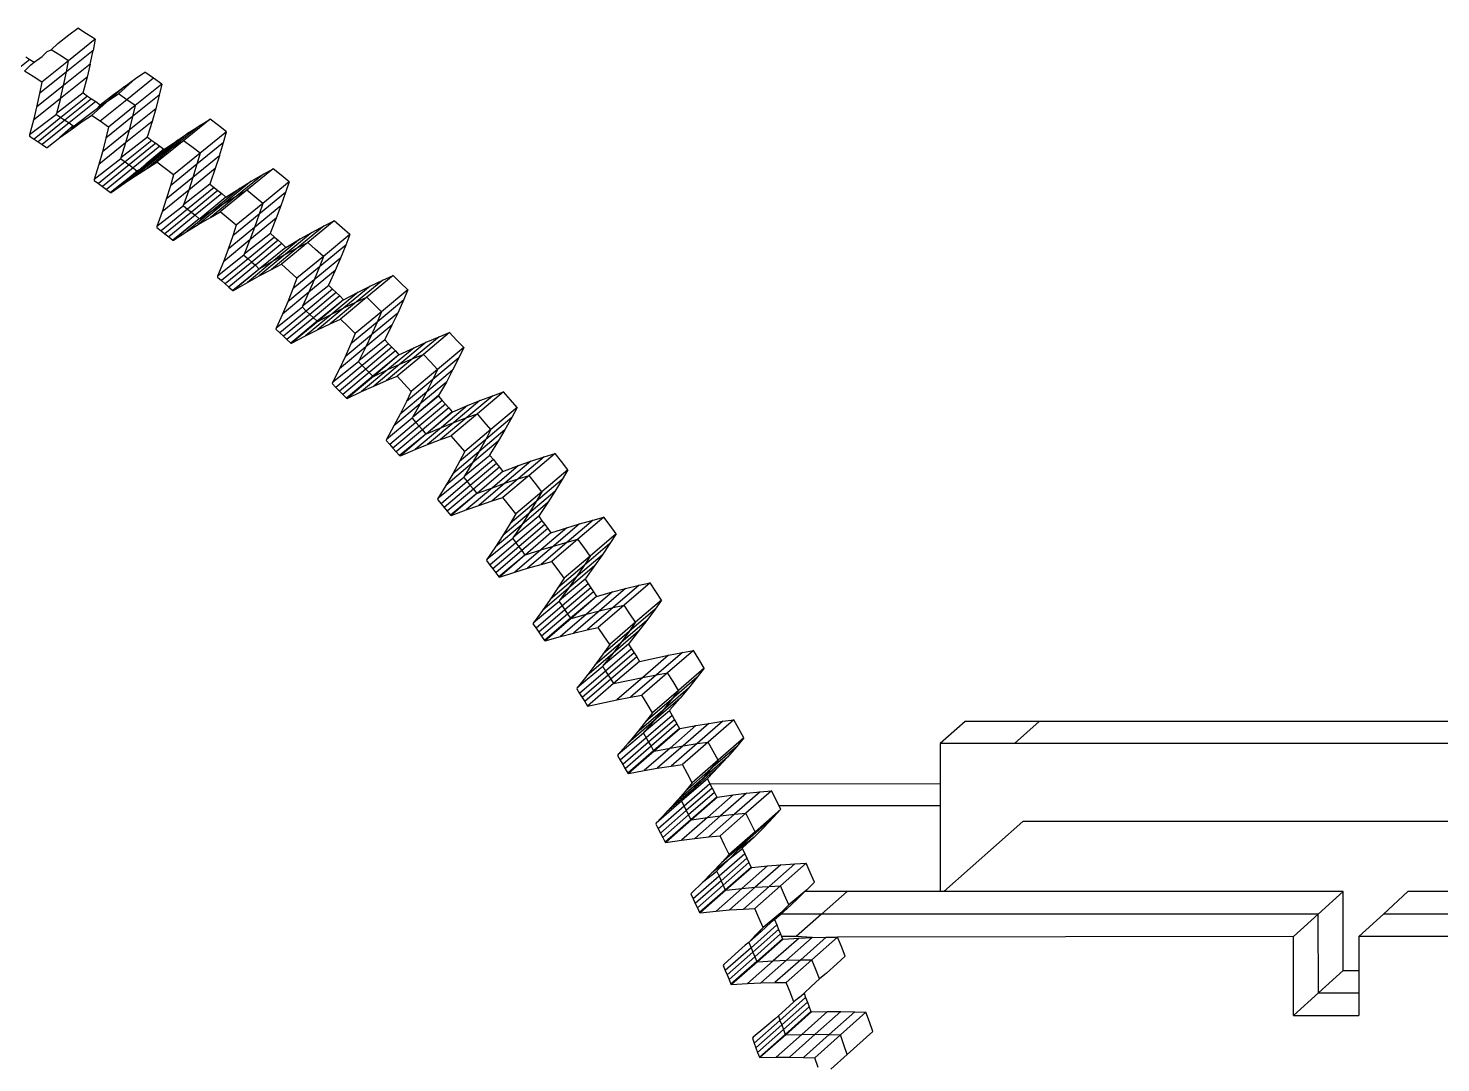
# Model space of a CAD drawing. Header units: millimetres. Extents: x -1110 to 413, y -747 to 380.
# Drawn here: x -838.7 to -774.8, y -716.5 to -669.8 of the extents above; entities that cross this region are included whole.
import ezdxf

# ---------------------------------------------------------------- set-up
doc = ezdxf.new("R2010")
doc.units = ezdxf.units.MM

msp = doc.modelspace()

# ---------------------------------------------------------------- linework, layer by layer
for p, q in [((-837.349, -670.454), (-836.845, -670.068)), ((-836.845, -670.068), (-836.435, -669.766)), ((-836.04, -670.015), (-836.435, -669.766)), ((-835.647, -670.266), (-836.04, -670.015)), ((-837.818, -670.814), (-837.644, -670.734)), ((-837.644, -670.734), (-837.349, -670.454)), ((-837.248, -670.983), (-837.644, -670.734)), ((-835.746, -670.766), (-836.953, -671.736)), ((-835.647, -670.266), (-836.854, -671.235)), ((-835.88, -671.387), (-835.746, -670.766)), ((-835.647, -670.266), (-835.746, -670.766)), ((-838.605, -671.172), (-839.817, -672.142)), ((-838.856, -671.705), (-838.559, -671.423)), ((-838.794, -671.058), (-838.605, -671.172)), ((-838.605, -671.172), (-838.406, -671.294)), ((-838.559, -671.423), (-838.406, -671.294)), ((-838.406, -671.294), (-838.055, -671.037)), ((-836.854, -671.235), (-838.065, -672.206)), ((-838.055, -671.037), (-837.818, -670.814)), ((-836.854, -671.235), (-837.248, -670.983)), ((-835.88, -671.387), (-837.088, -672.357)), ((-836.953, -671.736), (-836.854, -671.235)), ((-835.88, -671.387), (-836.02, -671.971)), ((-838.46, -671.954), (-838.856, -671.705)), ((-838.065, -672.206), (-838.46, -671.954)), ((-836.953, -671.736), (-838.164, -672.708)), ((-836.02, -671.971), (-837.228, -672.942)), ((-837.088, -672.357), (-836.953, -671.736)), ((-836.02, -671.971), (-836.197, -672.644)), ((-833.824, -672.043), (-834.605, -672.729)), ((-834.343, -672.408), (-833.824, -672.043)), ((-833.017, -672.024), (-834.221, -672.995)), ((-833.824, -672.043), (-833.401, -671.758)), ((-833.017, -672.024), (-833.401, -671.758)), ((-832.634, -672.291), (-833.017, -672.024)), ((-837.088, -672.357), (-838.299, -673.33)), ((-838.164, -672.708), (-838.299, -673.33)), ((-838.065, -672.206), (-838.164, -672.708)), ((-836.198, -672.69), (-837.406, -673.616)), ((-837.228, -672.942), (-837.088, -672.357)), ((-836.197, -672.644), (-836.198, -672.69)), ((-836.198, -672.69), (-835.995, -672.829)), ((-834.343, -672.408), (-835.028, -673.014)), ((-834.828, -672.763), (-834.343, -672.408)), ((-832.634, -672.291), (-833.838, -673.263)), ((-832.634, -672.291), (-832.754, -672.787)), ((-837.228, -672.942), (-838.44, -673.916)), ((-838.299, -673.33), (-838.44, -673.916)), ((-837.228, -672.942), (-837.406, -673.616)), ((-835.995, -672.829), (-837.203, -673.801)), ((-835.812, -672.951), (-837.019, -673.923)), ((-835.628, -673.073), (-836.836, -674.045)), ((-835.995, -672.829), (-835.812, -672.951)), ((-835.028, -673.014), (-835.813, -673.703)), ((-835.812, -672.951), (-835.628, -673.073)), ((-835.628, -673.073), (-835.434, -673.224)), ((-835.549, -673.38), (-835.028, -673.014)), ((-835.434, -673.224), (-835.549, -673.38)), ((-835.434, -673.224), (-834.828, -672.763)), ((-834.221, -672.995), (-835.428, -673.969)), ((-833.838, -673.263), (-835.044, -674.237)), ((-835.028, -673.014), (-834.605, -672.729)), ((-834.221, -672.995), (-834.605, -672.729)), ((-833.838, -673.263), (-834.221, -672.995)), ((-832.754, -672.787), (-833.957, -673.759)), ((-833.838, -673.263), (-833.957, -673.759)), ((-832.754, -672.787), (-832.914, -673.401)), ((-837.406, -673.662), (-838.617, -674.591)), ((-838.44, -673.916), (-838.617, -674.591)), ((-837.203, -673.801), (-838.415, -674.776)), ((-837.019, -673.923), (-838.231, -674.898)), ((-837.406, -673.662), (-837.406, -673.616)), ((-837.406, -673.662), (-837.203, -673.801)), ((-837.203, -673.801), (-837.019, -673.923)), ((-837.019, -673.923), (-836.836, -674.045)), ((-836.758, -674.354), (-836.237, -673.988)), ((-836.61, -674.173), (-836.034, -673.735)), ((-836.237, -673.988), (-835.813, -673.703)), ((-836.034, -673.735), (-835.549, -673.38)), ((-835.428, -673.969), (-835.813, -673.703)), ((-835.044, -674.237), (-835.428, -673.969)), ((-833.957, -673.759), (-835.164, -674.734)), ((-833.078, -673.979), (-834.282, -674.953)), ((-832.914, -673.401), (-834.118, -674.374)), ((-833.957, -673.759), (-834.118, -674.374)), ((-833.078, -673.979), (-833.286, -674.644)), ((-832.914, -673.401), (-833.078, -673.979)), ((-830.453, -673.876), (-831.653, -674.85)), ((-830.887, -674.143), (-830.453, -673.876)), ((-830.08, -674.157), (-830.453, -673.876)), ((-838.617, -674.591), (-838.618, -674.637)), ((-838.618, -674.637), (-838.415, -674.776)), ((-836.836, -674.045), (-838.047, -675.021)), ((-836.642, -674.175), (-837.244, -674.71)), ((-837.244, -674.71), (-836.758, -674.354)), ((-836.836, -674.045), (-836.642, -674.175)), ((-836.61, -674.173), (-836.758, -674.354)), ((-836.642, -674.175), (-836.61, -674.173)), ((-834.118, -674.374), (-835.325, -675.35)), ((-835.044, -674.237), (-835.164, -674.734)), ((-834.118, -674.374), (-834.282, -674.953)), ((-831.422, -674.485), (-832.623, -675.46)), ((-830.887, -674.143), (-832.088, -675.117)), ((-831.92, -674.82), (-831.422, -674.485)), ((-831.422, -674.485), (-830.887, -674.143)), ((-829.709, -674.441), (-830.908, -675.415)), ((-829.709, -674.441), (-830.08, -674.157)), ((-829.85, -674.93), (-829.709, -674.441)), ((-838.415, -674.776), (-838.231, -674.898)), ((-838.231, -674.898), (-838.047, -675.021)), ((-838.047, -675.021), (-837.853, -675.151)), ((-837.853, -675.151), (-837.821, -675.149)), ((-837.821, -675.149), (-837.244, -674.71)), ((-834.282, -674.953), (-835.49, -675.929)), ((-835.164, -674.734), (-835.325, -675.35)), ((-833.286, -674.689), (-834.488, -675.619)), ((-834.282, -674.953), (-834.488, -675.619)), ((-833.09, -674.837), (-834.294, -675.812)), ((-832.911, -674.966), (-834.115, -675.942)), ((-832.733, -675.096), (-833.937, -676.071)), ((-832.514, -675.233), (-833.361, -675.91)), ((-832.545, -675.234), (-833.361, -675.91)), ((-832.088, -675.117), (-833.292, -676.094)), ((-833.286, -674.689), (-833.286, -674.644)), ((-833.286, -674.689), (-833.09, -674.837)), ((-831.92, -674.82), (-833.123, -675.795)), ((-833.09, -674.837), (-832.911, -674.966)), ((-832.911, -674.966), (-832.733, -675.096)), ((-831.653, -674.85), (-832.857, -675.827)), ((-832.733, -675.096), (-832.545, -675.234)), ((-832.623, -675.46), (-832.088, -675.117)), ((-832.545, -675.234), (-832.514, -675.233)), ((-832.514, -675.233), (-831.92, -674.82)), ((-832.088, -675.117), (-831.653, -674.85)), ((-831.28, -675.132), (-831.653, -674.85)), ((-830.908, -675.415), (-831.28, -675.132)), ((-829.85, -674.93), (-831.049, -675.906)), ((-830.036, -675.537), (-829.85, -674.93)), ((-834.49, -675.664), (-835.695, -676.597)), ((-834.294, -675.812), (-835.501, -676.79)), ((-835.325, -675.35), (-835.49, -675.929)), ((-834.488, -675.619), (-834.49, -675.664)), ((-834.49, -675.664), (-834.294, -675.812)), ((-833.123, -675.795), (-834.328, -676.773)), ((-834.294, -675.812), (-834.115, -675.942)), ((-832.623, -675.46), (-833.828, -676.438)), ((-833.663, -676.16), (-833.361, -675.91)), ((-833.361, -675.91), (-833.123, -675.795)), ((-833.292, -676.094), (-832.857, -675.827)), ((-833.123, -675.795), (-832.623, -675.46)), ((-832.483, -676.109), (-832.857, -675.827)), ((-831.049, -675.906), (-832.252, -676.884)), ((-830.908, -675.415), (-832.111, -676.393)), ((-830.036, -675.537), (-831.235, -676.514)), ((-831.049, -675.906), (-831.235, -676.514)), ((-830.908, -675.415), (-831.049, -675.906)), ((-830.036, -675.537), (-830.224, -676.108)), ((-835.49, -675.929), (-835.695, -676.597)), ((-834.115, -675.942), (-835.322, -676.92)), ((-833.937, -676.071), (-835.143, -677.05)), ((-834.121, -676.526), (-834.955, -677.188)), ((-834.121, -676.526), (-834.923, -677.187)), ((-834.328, -676.773), (-833.828, -676.438)), ((-833.735, -676.209), (-834.121, -676.526)), ((-833.748, -676.231), (-834.121, -676.526)), ((-834.115, -675.942), (-833.937, -676.071)), ((-833.937, -676.071), (-833.748, -676.231)), ((-833.828, -676.438), (-833.292, -676.094)), ((-833.663, -676.16), (-833.748, -676.231)), ((-833.748, -676.231), (-833.735, -676.209)), ((-833.735, -676.209), (-833.663, -676.16)), ((-832.111, -676.393), (-832.483, -676.109)), ((-831.235, -676.514), (-832.438, -677.493)), ((-832.111, -676.393), (-832.252, -676.884)), ((-830.224, -676.108), (-831.424, -677.085)), ((-831.235, -676.514), (-831.424, -677.085)), ((-830.224, -676.108), (-830.457, -676.764)), ((-828.041, -676.364), (-829.238, -677.341)), ((-827.596, -676.115), (-828.792, -677.092)), ((-828.59, -676.684), (-828.041, -676.364)), ((-828.041, -676.364), (-827.596, -676.115)), ((-827.236, -676.412), (-827.596, -676.115)), ((-826.877, -676.71), (-827.236, -676.412)), ((-835.695, -676.597), (-835.698, -676.642)), ((-835.698, -676.642), (-835.501, -676.79)), ((-835.501, -676.79), (-835.322, -676.92)), ((-835.322, -676.92), (-835.143, -677.05)), ((-835.143, -677.05), (-834.955, -677.188)), ((-834.955, -677.188), (-834.923, -677.187)), ((-834.923, -677.187), (-834.328, -676.773)), ((-831.424, -677.085), (-832.627, -678.065)), ((-832.252, -676.884), (-832.438, -677.493)), ((-830.461, -676.809), (-831.657, -677.742)), ((-831.424, -677.085), (-831.657, -677.742)), ((-830.271, -676.965), (-831.471, -677.943)), ((-830.098, -677.102), (-831.298, -678.08)), ((-830.457, -676.764), (-830.461, -676.809)), ((-830.461, -676.809), (-830.271, -676.965)), ((-829.102, -676.997), (-830.3, -677.975)), ((-830.271, -676.965), (-830.098, -677.102)), ((-830.098, -677.102), (-829.926, -677.238)), ((-828.792, -677.092), (-829.992, -678.072)), ((-828.59, -676.684), (-829.787, -677.661)), ((-829.744, -677.405), (-829.102, -676.997)), ((-829.238, -677.341), (-828.792, -677.092)), ((-829.102, -676.997), (-828.59, -676.684)), ((-828.431, -677.389), (-828.792, -677.092)), ((-827.038, -677.194), (-828.233, -678.173)), ((-826.877, -676.71), (-828.072, -677.688)), ((-827.038, -677.194), (-827.249, -677.793)), ((-826.877, -676.71), (-827.038, -677.194)), ((-831.662, -677.797), (-832.86, -678.723)), ((-832.438, -677.493), (-832.627, -678.065)), ((-831.662, -677.797), (-831.657, -677.742)), ((-831.662, -677.797), (-831.471, -677.943)), ((-829.926, -677.238), (-831.125, -678.217)), ((-829.787, -677.661), (-830.988, -678.642)), ((-829.744, -677.405), (-830.911, -678.364)), ((-829.238, -677.341), (-830.438, -678.321)), ((-830.3, -677.975), (-829.787, -677.661)), ((-829.926, -677.238), (-829.744, -677.405)), ((-829.787, -677.661), (-829.238, -677.341)), ((-828.072, -677.688), (-829.27, -678.669)), ((-827.249, -677.793), (-828.444, -678.772)), ((-828.072, -677.688), (-828.431, -677.389)), ((-828.072, -677.688), (-828.233, -678.173)), ((-827.249, -677.793), (-827.461, -678.355)), ((-832.627, -678.065), (-832.86, -678.723)), ((-831.471, -677.943), (-832.674, -678.924)), ((-831.298, -678.08), (-832.501, -679.061)), ((-831.125, -678.217), (-832.328, -679.199)), ((-830.943, -678.384), (-832.145, -679.345)), ((-830.943, -678.384), (-832.114, -679.345)), ((-830.3, -677.975), (-831.502, -678.956)), ((-831.471, -677.943), (-831.298, -678.08)), ((-831.298, -678.08), (-831.125, -678.217)), ((-831.125, -678.217), (-830.943, -678.384)), ((-830.988, -678.642), (-830.438, -678.321)), ((-830.943, -678.384), (-830.911, -678.364)), ((-830.911, -678.364), (-830.3, -677.975)), ((-830.438, -678.321), (-829.992, -678.072)), ((-829.63, -678.37), (-829.992, -678.072)), ((-829.27, -678.669), (-829.63, -678.37)), ((-828.233, -678.173), (-829.431, -679.154)), ((-827.461, -678.355), (-828.656, -679.335)), ((-828.233, -678.173), (-828.444, -678.772)), ((-827.461, -678.355), (-827.721, -679.001)), ((-824.836, -678.472), (-826.028, -679.453)), ((-825.291, -678.702), (-824.836, -678.472)), ((-824.488, -678.784), (-824.836, -678.472)), ((-832.86, -678.723), (-832.865, -678.768)), ((-832.865, -678.768), (-832.674, -678.924)), ((-832.674, -678.924), (-832.501, -679.061)), ((-832.501, -679.061), (-832.328, -679.199)), ((-832.114, -679.345), (-831.502, -678.956)), ((-831.502, -678.956), (-830.988, -678.642)), ((-828.444, -678.772), (-829.643, -679.754)), ((-829.27, -678.669), (-829.431, -679.154)), ((-827.727, -679.046), (-828.917, -679.982)), ((-828.444, -678.772), (-828.656, -679.335)), ((-827.721, -679.001), (-827.727, -679.046)), ((-827.727, -679.046), (-827.544, -679.209)), ((-825.852, -678.998), (-827.046, -679.98)), ((-825.291, -678.702), (-826.483, -679.683)), ((-826.377, -679.29), (-825.852, -678.998)), ((-825.852, -678.998), (-825.291, -678.702)), ((-824.142, -679.097), (-825.333, -680.078)), ((-824.142, -679.097), (-824.488, -678.784)), ((-824.142, -679.097), (-824.323, -679.573)), ((-832.328, -679.199), (-832.145, -679.345)), ((-832.145, -679.345), (-832.114, -679.345)), ((-828.656, -679.335), (-829.856, -680.318)), ((-829.431, -679.154), (-829.643, -679.754)), ((-828.656, -679.335), (-828.917, -679.982)), ((-827.544, -679.209), (-828.74, -680.19)), ((-827.377, -679.353), (-828.573, -680.335)), ((-827.21, -679.497), (-828.406, -680.479)), ((-827.034, -679.67), (-828.198, -680.634)), ((-826.483, -679.683), (-827.68, -680.666)), ((-826.377, -679.29), (-827.571, -680.272)), ((-827.544, -679.209), (-827.377, -679.353)), ((-827.377, -679.353), (-827.21, -679.497)), ((-826.028, -679.453), (-827.223, -680.436)), ((-827.21, -679.497), (-827.034, -679.67)), ((-827.046, -679.98), (-826.483, -679.683)), ((-827.034, -679.67), (-826.377, -679.29)), ((-826.483, -679.683), (-826.028, -679.453)), ((-825.68, -679.764), (-826.028, -679.453)), ((-824.323, -679.573), (-825.514, -680.555)), ((-824.323, -679.573), (-824.559, -680.163)), ((-828.924, -680.027), (-830.117, -680.966)), ((-829.856, -680.318), (-830.117, -680.966)), ((-828.74, -680.19), (-829.939, -681.175)), ((-829.643, -679.754), (-829.856, -680.318)), ((-828.573, -680.335), (-829.772, -681.319)), ((-828.917, -679.982), (-828.924, -680.027)), ((-828.924, -680.027), (-828.74, -680.19)), ((-827.571, -680.272), (-828.769, -681.256)), ((-828.74, -680.19), (-828.573, -680.335)), ((-828.573, -680.335), (-828.406, -680.479)), ((-827.046, -679.98), (-828.242, -680.964)), ((-828.198, -680.634), (-827.571, -680.272)), ((-827.571, -680.272), (-827.046, -679.98)), ((-825.333, -680.078), (-826.527, -681.062)), ((-824.559, -680.163), (-825.751, -681.145)), ((-825.333, -680.078), (-825.68, -679.764)), ((-825.333, -680.078), (-825.514, -680.555)), ((-824.559, -680.163), (-824.794, -680.715)), ((-830.117, -680.966), (-830.123, -681.011)), ((-830.123, -681.011), (-829.939, -681.175)), ((-828.406, -680.479), (-829.604, -681.464)), ((-828.23, -680.652), (-829.428, -681.617)), ((-828.23, -680.652), (-829.397, -681.619)), ((-828.769, -681.256), (-828.242, -680.964)), ((-828.406, -680.479), (-828.23, -680.652)), ((-828.242, -680.964), (-827.68, -680.666)), ((-828.23, -680.652), (-828.198, -680.634)), ((-827.68, -680.666), (-827.223, -680.436)), ((-826.874, -680.748), (-827.223, -680.436)), ((-826.527, -681.062), (-826.874, -680.748)), ((-825.514, -680.555), (-826.709, -681.54)), ((-824.794, -680.715), (-825.986, -681.699)), ((-825.514, -680.555), (-825.751, -681.145)), ((-824.794, -680.715), (-825.081, -681.35)), ((-822.177, -680.943), (-823.365, -681.927)), ((-822.641, -681.153), (-822.177, -680.943)), ((-821.842, -681.268), (-822.177, -680.943)), ((-829.939, -681.175), (-829.772, -681.319)), ((-829.772, -681.319), (-829.604, -681.464)), ((-829.604, -681.464), (-829.428, -681.617)), ((-829.428, -681.617), (-829.397, -681.619)), ((-829.397, -681.619), (-828.769, -681.256)), ((-825.751, -681.145), (-826.946, -682.131)), ((-826.709, -681.54), (-826.946, -682.131)), ((-826.527, -681.062), (-826.709, -681.54)), ((-825.09, -681.394), (-826.274, -682.335)), ((-824.913, -681.565), (-826.105, -682.55)), ((-825.751, -681.145), (-825.986, -681.699)), ((-825.09, -681.394), (-825.081, -681.35)), ((-825.09, -681.394), (-824.913, -681.565)), ((-824.913, -681.565), (-824.752, -681.716)), ((-823.214, -681.426), (-824.404, -682.41)), ((-822.641, -681.153), (-823.83, -682.137)), ((-823.751, -681.695), (-823.214, -681.426)), ((-823.214, -681.426), (-822.641, -681.153)), ((-821.51, -681.596), (-822.697, -682.581)), ((-821.51, -681.596), (-821.842, -681.268)), ((-821.51, -681.596), (-821.71, -682.064)), ((-825.986, -681.699), (-827.181, -682.685)), ((-826.946, -682.131), (-827.181, -682.685)), ((-825.986, -681.699), (-826.274, -682.335)), ((-824.752, -681.716), (-825.944, -682.701)), ((-824.592, -681.867), (-825.783, -682.852)), ((-824.423, -682.047), (-825.614, -683.013)), ((-824.423, -682.047), (-825.583, -683.016)), ((-823.83, -682.137), (-825.022, -683.125)), ((-823.751, -681.695), (-824.941, -682.68)), ((-824.752, -681.716), (-824.592, -681.867)), ((-824.592, -681.867), (-824.423, -682.047)), ((-823.365, -681.927), (-824.556, -682.914)), ((-824.423, -682.047), (-823.751, -681.695)), ((-824.404, -682.41), (-823.83, -682.137)), ((-823.83, -682.137), (-823.365, -681.927)), ((-823.03, -682.253), (-823.365, -681.927)), ((-822.697, -682.581), (-823.03, -682.253)), ((-821.71, -682.064), (-822.898, -683.05)), ((-821.71, -682.064), (-821.971, -682.643)), ((-826.282, -682.379), (-827.469, -683.322)), ((-827.181, -682.685), (-827.469, -683.322)), ((-826.105, -682.55), (-827.301, -683.538)), ((-825.944, -682.701), (-827.139, -683.689)), ((-825.783, -682.852), (-826.978, -683.84)), ((-826.274, -682.335), (-826.282, -682.379)), ((-826.282, -682.379), (-826.105, -682.55)), ((-824.941, -682.68), (-826.135, -683.668)), ((-826.105, -682.55), (-825.944, -682.701)), ((-825.944, -682.701), (-825.783, -682.852)), ((-825.783, -682.852), (-825.614, -683.013)), ((-824.404, -682.41), (-825.597, -683.398)), ((-825.583, -683.016), (-824.941, -682.68)), ((-825.022, -683.125), (-824.556, -682.914)), ((-824.941, -682.68), (-824.404, -682.41)), ((-824.221, -683.24), (-824.556, -682.914)), ((-822.697, -682.581), (-823.887, -683.569)), ((-821.971, -682.643), (-823.159, -683.63)), ((-822.697, -682.581), (-822.898, -683.05)), ((-821.971, -682.643), (-822.229, -683.185)), ((-827.469, -683.322), (-827.478, -683.367)), ((-827.478, -683.367), (-827.301, -683.538)), ((-827.301, -683.538), (-827.139, -683.689)), ((-825.614, -683.013), (-826.809, -684.001)), ((-825.583, -683.016), (-826.777, -684.005)), ((-826.135, -683.668), (-825.597, -683.398)), ((-825.614, -683.013), (-825.583, -683.016)), ((-825.597, -683.398), (-825.022, -683.125)), ((-823.887, -683.569), (-824.221, -683.24)), ((-822.898, -683.05), (-824.089, -684.038)), ((-823.887, -683.569), (-824.089, -684.038)), ((-822.229, -683.185), (-823.417, -684.173)), ((-822.898, -683.05), (-823.159, -683.63)), ((-822.229, -683.185), (-822.542, -683.808)), ((-819.623, -683.522), (-820.807, -684.51)), ((-820.096, -683.713), (-819.623, -683.522)), ((-819.303, -683.862), (-819.623, -683.522)), ((-827.139, -683.689), (-826.978, -683.84)), ((-826.978, -683.84), (-826.809, -684.001)), ((-826.809, -684.001), (-826.777, -684.005)), ((-826.777, -684.005), (-826.135, -683.668)), ((-823.417, -684.173), (-824.609, -685.163)), ((-823.159, -683.63), (-824.35, -684.619)), ((-824.089, -684.038), (-824.35, -684.619)), ((-822.552, -683.852), (-823.731, -684.796)), ((-823.417, -684.173), (-823.731, -684.796)), ((-822.383, -684.03), (-823.572, -685.018)), ((-823.159, -683.63), (-823.417, -684.173)), ((-822.229, -684.187), (-823.417, -685.176)), ((-822.542, -683.808), (-822.552, -683.852)), ((-822.552, -683.852), (-822.383, -684.03)), ((-821.227, -684.208), (-822.414, -685.197)), ((-822.383, -684.03), (-822.229, -684.187)), ((-822.229, -684.187), (-822.075, -684.345)), ((-821.912, -684.531), (-821.227, -684.208)), ((-820.68, -683.961), (-821.866, -684.95)), ((-820.096, -683.713), (-821.281, -684.701)), ((-821.227, -684.208), (-820.68, -683.961)), ((-820.68, -683.961), (-820.096, -683.713)), ((-818.984, -684.203), (-820.168, -685.191)), ((-818.984, -684.203), (-819.303, -683.862)), ((-818.984, -684.203), (-819.204, -684.662)), ((-823.741, -684.84), (-824.923, -685.787)), ((-824.35, -684.619), (-824.609, -685.163)), ((-823.731, -684.796), (-823.741, -684.84)), ((-823.741, -684.84), (-823.572, -685.018)), ((-822.075, -684.345), (-823.263, -685.334)), ((-821.912, -684.531), (-823.1, -685.501)), ((-821.912, -684.531), (-823.069, -685.506)), ((-821.281, -684.701), (-822.469, -685.692)), ((-822.075, -684.345), (-821.912, -684.531)), ((-820.807, -684.51), (-821.995, -685.501)), ((-821.866, -684.95), (-821.281, -684.701)), ((-821.281, -684.701), (-820.807, -684.51)), ((-820.487, -684.85), (-820.807, -684.51)), ((-820.168, -685.191), (-820.487, -684.85)), ((-819.204, -684.662), (-820.388, -685.652)), ((-819.204, -684.662), (-819.489, -685.23)), ((-824.609, -685.163), (-824.923, -685.787)), ((-823.572, -685.018), (-824.763, -686.01)), ((-823.417, -685.176), (-824.609, -686.167)), ((-823.263, -685.334), (-824.454, -686.325)), ((-823.1, -685.501), (-824.291, -686.493)), ((-822.414, -685.197), (-823.604, -686.188)), ((-823.572, -685.018), (-823.417, -685.176)), ((-823.417, -685.176), (-823.263, -685.334)), ((-823.263, -685.334), (-823.1, -685.501)), ((-823.1, -685.501), (-823.069, -685.506)), ((-823.069, -685.506), (-822.414, -685.197)), ((-821.866, -684.95), (-823.055, -685.941)), ((-822.469, -685.692), (-821.995, -685.501)), ((-822.414, -685.197), (-821.866, -684.95)), ((-821.674, -685.841), (-821.995, -685.501)), ((-820.168, -685.191), (-821.354, -686.183)), ((-819.489, -685.23), (-820.673, -686.22)), ((-820.168, -685.191), (-820.388, -685.652)), ((-819.489, -685.23), (-819.769, -685.761)), ((-824.923, -685.787), (-824.933, -685.831)), ((-824.933, -685.831), (-824.763, -686.01)), ((-824.763, -686.01), (-824.609, -686.167)), ((-823.069, -685.506), (-824.26, -686.498)), ((-823.604, -686.188), (-823.055, -685.941)), ((-823.055, -685.941), (-822.469, -685.692)), ((-821.354, -686.183), (-821.674, -685.841)), ((-820.388, -685.652), (-821.575, -686.644)), ((-819.769, -685.761), (-820.954, -686.752)), ((-820.388, -685.652), (-820.673, -686.22)), ((-819.769, -685.761), (-820.12, -686.369)), ((-824.609, -686.167), (-824.454, -686.325)), ((-824.454, -686.325), (-824.291, -686.493)), ((-824.291, -686.493), (-824.26, -686.498)), ((-824.26, -686.498), (-823.604, -686.188)), ((-820.954, -686.752), (-822.142, -687.746)), ((-820.673, -686.22), (-821.861, -687.213)), ((-821.575, -686.644), (-821.861, -687.213)), ((-821.354, -686.183), (-821.575, -686.644)), ((-820.12, -686.369), (-821.294, -687.361)), ((-820.124, -686.397), (-821.294, -687.361)), ((-820.954, -686.752), (-821.294, -687.361)), ((-819.959, -686.598), (-821.144, -687.59)), ((-819.811, -686.762), (-820.996, -687.754)), ((-820.673, -686.22), (-820.954, -686.752)), ((-820.124, -686.397), (-820.12, -686.369)), ((-820.124, -686.397), (-819.959, -686.598)), ((-819.959, -686.598), (-819.811, -686.762)), ((-819.811, -686.762), (-819.664, -686.925)), ((-818.254, -686.601), (-819.436, -687.593)), ((-817.66, -686.377), (-818.842, -687.369)), ((-818.811, -686.825), (-818.254, -686.601)), ((-817.18, -686.206), (-818.361, -687.198)), ((-818.254, -686.601), (-817.66, -686.377)), ((-817.66, -686.377), (-817.18, -686.206)), ((-816.874, -686.559), (-817.18, -686.206)), ((-816.57, -686.913), (-816.874, -686.559)), ((-821.309, -687.389), (-822.482, -688.356)), ((-821.861, -687.213), (-822.142, -687.746)), ((-821.309, -687.389), (-821.294, -687.361)), ((-821.309, -687.389), (-821.144, -687.59)), ((-819.664, -686.925), (-820.848, -687.918)), ((-819.509, -687.1), (-820.662, -688.098)), ((-819.478, -687.105), (-820.662, -688.098)), ((-818.842, -687.369), (-820.027, -688.364)), ((-818.811, -686.825), (-819.995, -687.817)), ((-819.664, -686.925), (-819.509, -687.1)), ((-818.361, -687.198), (-819.545, -688.193)), ((-819.509, -687.1), (-819.478, -687.105)), ((-819.478, -687.105), (-818.811, -686.825)), ((-819.436, -687.593), (-818.842, -687.369)), ((-818.842, -687.369), (-818.361, -687.198)), ((-818.054, -687.551), (-818.361, -687.198)), ((-816.809, -687.363), (-817.989, -688.357)), ((-816.57, -686.913), (-817.75, -687.906)), ((-816.809, -687.363), (-817.117, -687.918)), ((-816.57, -686.913), (-816.809, -687.363)), ((-822.142, -687.746), (-822.482, -688.356)), ((-821.144, -687.59), (-822.332, -688.585)), ((-820.996, -687.754), (-822.184, -688.749)), ((-820.848, -687.918), (-822.036, -688.914)), ((-819.995, -687.817), (-821.181, -688.813)), ((-821.144, -687.59), (-820.996, -687.754)), ((-820.996, -687.754), (-820.848, -687.918)), ((-820.848, -687.918), (-820.693, -688.111)), ((-820.662, -688.098), (-819.995, -687.817)), ((-819.436, -687.593), (-820.622, -688.588)), ((-819.995, -687.817), (-819.436, -687.593)), ((-817.75, -687.906), (-818.933, -688.901)), ((-817.117, -687.918), (-818.298, -688.912)), ((-817.75, -687.906), (-818.054, -687.551)), ((-817.75, -687.906), (-817.989, -688.357)), ((-817.117, -687.918), (-817.42, -688.437)), ((-822.482, -688.356), (-822.494, -688.4)), ((-822.494, -688.4), (-822.332, -688.585)), ((-822.332, -688.585), (-822.184, -688.749)), ((-820.693, -688.111), (-821.881, -689.088)), ((-820.693, -688.111), (-821.85, -689.094)), ((-821.181, -688.813), (-820.622, -688.588)), ((-820.693, -688.111), (-820.662, -688.098)), ((-820.622, -688.588), (-820.027, -688.364)), ((-820.027, -688.364), (-819.545, -688.193)), ((-819.238, -688.546), (-819.545, -688.193)), ((-818.933, -688.901), (-819.238, -688.546)), ((-817.989, -688.357), (-819.173, -689.353)), ((-817.42, -688.437), (-818.601, -689.432)), ((-817.989, -688.357), (-818.298, -688.912)), ((-817.42, -688.437), (-817.798, -689.031)), ((-822.184, -688.749), (-822.036, -688.914)), ((-822.036, -688.914), (-821.881, -689.088)), ((-821.881, -689.088), (-821.85, -689.094)), ((-821.85, -689.094), (-821.181, -688.813)), ((-818.298, -688.912), (-819.482, -689.909)), ((-818.933, -688.901), (-819.173, -689.353)), ((-817.798, -689.074), (-818.966, -690.026)), ((-817.644, -689.265), (-818.826, -690.262)), ((-818.298, -688.912), (-818.601, -689.432)), ((-817.798, -689.074), (-817.798, -689.031)), ((-817.798, -689.074), (-817.644, -689.265)), ((-817.644, -689.265), (-817.503, -689.435)), ((-815.338, -689.141), (-816.516, -690.137)), ((-814.851, -688.991), (-816.029, -689.986)), ((-815.941, -689.34), (-815.338, -689.141)), ((-815.338, -689.141), (-814.851, -688.991)), ((-814.56, -689.356), (-814.851, -688.991)), ((-818.601, -689.432), (-819.786, -690.43)), ((-819.482, -689.909), (-819.786, -690.43)), ((-819.173, -689.353), (-819.482, -689.909)), ((-818.601, -689.432), (-818.966, -690.026)), ((-817.503, -689.435), (-818.685, -690.432)), ((-817.363, -689.605), (-818.544, -690.602)), ((-817.215, -689.804), (-818.366, -690.789)), ((-816.507, -689.54), (-817.687, -690.536)), ((-817.503, -689.435), (-817.363, -689.605)), ((-817.363, -689.605), (-817.215, -689.804)), ((-817.215, -689.804), (-816.507, -689.54)), ((-815.941, -689.34), (-817.12, -690.336)), ((-816.507, -689.54), (-815.941, -689.34)), ((-814.271, -689.722), (-815.448, -690.719)), ((-814.271, -689.722), (-814.56, -689.356)), ((-814.271, -689.722), (-814.529, -690.162)), ((-818.98, -690.07), (-820.151, -691.025)), ((-819.786, -690.43), (-820.151, -691.025)), ((-818.826, -690.262), (-820.011, -691.26)), ((-818.685, -690.432), (-819.87, -691.431)), ((-818.544, -690.602), (-819.729, -691.601)), ((-818.966, -690.026), (-818.98, -690.07)), ((-818.98, -690.07), (-818.826, -690.262)), ((-817.687, -690.536), (-818.871, -691.536)), ((-818.826, -690.262), (-818.685, -690.432)), ((-818.685, -690.432), (-818.544, -690.602)), ((-818.544, -690.602), (-818.396, -690.801)), ((-818.366, -690.789), (-817.687, -690.536)), ((-817.12, -690.336), (-818.303, -691.335)), ((-816.516, -690.137), (-817.698, -691.136)), ((-817.687, -690.536), (-817.12, -690.336)), ((-816.029, -689.986), (-817.21, -690.985)), ((-817.12, -690.336), (-816.516, -690.137)), ((-816.516, -690.137), (-816.029, -689.986)), ((-815.737, -690.352), (-816.029, -689.986)), ((-815.448, -690.719), (-815.737, -690.352)), ((-814.529, -690.162), (-815.706, -691.159)), ((-814.529, -690.162), (-814.86, -690.704)), ((-820.151, -691.025), (-820.165, -691.068)), ((-820.165, -691.068), (-820.011, -691.26)), ((-818.396, -690.801), (-819.581, -691.782)), ((-818.396, -690.801), (-819.55, -691.789)), ((-818.396, -690.801), (-818.366, -690.789)), ((-818.303, -691.335), (-817.698, -691.136)), ((-817.698, -691.136), (-817.21, -690.985)), ((-816.918, -691.351), (-817.21, -690.985)), ((-815.706, -691.159), (-816.887, -692.16)), ((-815.448, -690.719), (-816.628, -691.719)), ((-815.184, -691.209), (-816.362, -692.208)), ((-814.86, -690.704), (-816.038, -691.702)), ((-815.706, -691.159), (-816.038, -691.702)), ((-815.448, -690.719), (-815.706, -691.159)), ((-815.184, -691.209), (-815.573, -691.787)), ((-814.86, -690.704), (-815.184, -691.209)), ((-820.011, -691.26), (-819.87, -691.431)), ((-819.87, -691.431), (-819.729, -691.601)), ((-819.729, -691.601), (-819.581, -691.782)), ((-819.581, -691.782), (-819.55, -691.789)), ((-819.55, -691.789), (-818.871, -691.536)), ((-818.871, -691.536), (-818.303, -691.335)), ((-816.038, -691.702), (-817.219, -692.703)), ((-816.628, -691.719), (-816.918, -691.351)), ((-816.628, -691.719), (-816.887, -692.16)), ((-815.589, -691.83), (-816.752, -692.787)), ((-816.038, -691.702), (-816.362, -692.208)), ((-815.573, -691.787), (-815.589, -691.83)), ((-815.589, -691.83), (-815.443, -692.028)), ((-812.641, -691.87), (-813.815, -692.87)), ((-813.134, -692), (-812.641, -691.87)), ((-812.366, -692.247), (-812.641, -691.87)), ((-816.362, -692.208), (-817.544, -693.21)), ((-816.887, -692.16), (-817.219, -692.703)), ((-816.362, -692.208), (-816.752, -692.787)), ((-815.443, -692.028), (-816.621, -693.028)), ((-815.31, -692.203), (-816.488, -693.203)), ((-815.176, -692.379), (-816.354, -693.379)), ((-814.319, -692.349), (-815.496, -693.35)), ((-815.443, -692.028), (-815.31, -692.203)), ((-815.31, -692.203), (-815.176, -692.379)), ((-815.176, -692.379), (-815.036, -692.583)), ((-815.036, -692.583), (-814.319, -692.349)), ((-813.745, -692.173), (-814.92, -693.174)), ((-814.319, -692.349), (-813.745, -692.173)), ((-813.134, -692), (-814.309, -693)), ((-813.745, -692.173), (-813.134, -692)), ((-812.092, -692.625), (-812.366, -692.247)), ((-816.767, -692.829), (-817.934, -693.789)), ((-816.621, -693.028), (-817.803, -694.031)), ((-817.219, -692.703), (-817.544, -693.21)), ((-816.752, -692.787), (-816.767, -692.829)), ((-816.767, -692.829), (-816.621, -693.028)), ((-816.621, -693.028), (-816.488, -693.203)), ((-815.036, -692.583), (-816.184, -693.574)), ((-814.309, -693), (-815.487, -694.003)), ((-813.815, -692.87), (-814.993, -693.873)), ((-814.92, -693.174), (-814.309, -693)), ((-814.309, -693), (-813.815, -692.87)), ((-813.54, -693.247), (-813.815, -692.87)), ((-812.368, -693.054), (-813.542, -694.055)), ((-812.092, -692.625), (-813.266, -693.626)), ((-812.368, -693.054), (-812.722, -693.581)), ((-812.092, -692.625), (-812.368, -693.054)), ((-817.934, -693.789), (-817.949, -693.832)), ((-817.544, -693.21), (-817.934, -693.789)), ((-816.488, -693.203), (-817.67, -694.207)), ((-816.354, -693.379), (-817.536, -694.383)), ((-816.214, -693.584), (-817.396, -694.57)), ((-816.214, -693.584), (-817.365, -694.578)), ((-815.496, -693.35), (-816.676, -694.353)), ((-816.488, -693.203), (-816.354, -693.379)), ((-816.354, -693.379), (-816.214, -693.584)), ((-816.214, -693.584), (-816.184, -693.574)), ((-816.184, -693.574), (-815.496, -693.35)), ((-814.92, -693.174), (-816.1, -694.177)), ((-815.496, -693.35), (-814.92, -693.174)), ((-813.266, -693.626), (-814.443, -694.63)), ((-812.722, -693.581), (-813.896, -694.583)), ((-813.266, -693.626), (-813.542, -694.055)), ((-813.266, -693.626), (-813.54, -693.247)), ((-812.722, -693.581), (-813.067, -694.073)), ((-817.949, -693.832), (-817.803, -694.031)), ((-817.803, -694.031), (-817.67, -694.207)), ((-817.67, -694.207), (-817.536, -694.383)), ((-817.536, -694.383), (-817.396, -694.57)), ((-817.365, -694.578), (-816.676, -694.353)), ((-816.676, -694.353), (-816.1, -694.177)), ((-816.1, -694.177), (-815.487, -694.003)), ((-815.487, -694.003), (-814.993, -693.873)), ((-814.717, -694.251), (-814.993, -693.873)), ((-813.542, -694.055), (-814.72, -695.06)), ((-814.443, -694.63), (-814.717, -694.251)), ((-813.067, -694.073), (-814.242, -695.076)), ((-813.542, -694.055), (-813.896, -694.583)), ((-813.067, -694.073), (-813.479, -694.634)), ((-817.396, -694.57), (-817.365, -694.578)), ((-814.242, -695.076), (-815.42, -696.082)), ((-813.896, -694.583), (-815.074, -695.588)), ((-814.72, -695.06), (-815.074, -695.588)), ((-814.443, -694.63), (-814.72, -695.06)), ((-813.497, -694.676), (-814.655, -695.638)), ((-814.242, -695.076), (-814.655, -695.638)), ((-813.36, -694.879), (-814.535, -695.884)), ((-813.234, -695.06), (-814.409, -696.065)), ((-813.896, -694.583), (-814.242, -695.076)), ((-813.497, -694.676), (-813.479, -694.634)), ((-813.497, -694.676), (-813.36, -694.879)), ((-813.36, -694.879), (-813.234, -695.06)), ((-813.234, -695.06), (-813.108, -695.241)), ((-811.051, -694.949), (-812.223, -695.953)), ((-810.554, -694.839), (-811.725, -695.843)), ((-811.669, -695.096), (-811.051, -694.949)), ((-811.051, -694.949), (-810.554, -694.839)), ((-810.294, -695.227), (-810.554, -694.839)), ((-814.672, -695.68), (-815.834, -696.644)), ((-815.074, -695.588), (-815.42, -696.082)), ((-814.655, -695.638), (-814.672, -695.68)), ((-814.672, -695.68), (-814.535, -695.884)), ((-813.108, -695.241), (-814.283, -696.246)), ((-812.976, -695.451), (-814.151, -696.438)), ((-812.976, -695.451), (-814.121, -696.448)), ((-812.25, -695.248), (-813.424, -696.253)), ((-813.108, -695.241), (-812.976, -695.451)), ((-812.976, -695.451), (-812.25, -695.248)), ((-811.669, -695.096), (-812.842, -696.101)), ((-812.25, -695.248), (-811.669, -695.096)), ((-810.037, -695.617), (-811.207, -696.622)), ((-810.037, -695.617), (-810.331, -696.034)), ((-810.037, -695.617), (-810.294, -695.227)), ((-815.42, -696.082), (-815.834, -696.644)), ((-814.535, -695.884), (-815.714, -696.891)), ((-814.409, -696.065), (-815.588, -697.072)), ((-814.283, -696.246), (-815.461, -697.254)), ((-813.424, -696.253), (-814.601, -697.26)), ((-814.535, -695.884), (-814.409, -696.065)), ((-814.409, -696.065), (-814.283, -696.246)), ((-814.283, -696.246), (-814.151, -696.438)), ((-814.121, -696.448), (-813.424, -696.253)), ((-812.842, -696.101), (-814.018, -697.108)), ((-813.424, -696.253), (-812.842, -696.101)), ((-812.223, -695.953), (-813.399, -696.96)), ((-811.725, -695.843), (-812.9, -696.85)), ((-812.842, -696.101), (-812.223, -695.953)), ((-812.223, -695.953), (-811.725, -695.843)), ((-811.465, -696.232), (-811.725, -695.843)), ((-810.331, -696.034), (-811.502, -697.039)), ((-811.207, -696.622), (-811.465, -696.232)), ((-810.331, -696.034), (-810.706, -696.545)), ((-815.834, -696.644), (-815.851, -696.686)), ((-815.851, -696.686), (-815.714, -696.891)), ((-815.714, -696.891), (-815.588, -697.072)), ((-814.151, -696.438), (-815.329, -697.446)), ((-814.121, -696.448), (-815.299, -697.456)), ((-814.151, -696.438), (-814.121, -696.448)), ((-814.018, -697.108), (-813.399, -696.96)), ((-813.399, -696.96), (-812.9, -696.85)), ((-812.639, -697.24), (-812.9, -696.85)), ((-811.207, -696.622), (-812.381, -697.63)), ((-810.706, -696.545), (-811.877, -697.552)), ((-811.207, -696.622), (-811.502, -697.039)), ((-810.706, -696.545), (-811.071, -697.022)), ((-815.588, -697.072), (-815.461, -697.254)), ((-815.461, -697.254), (-815.329, -697.446)), ((-815.329, -697.446), (-815.299, -697.456)), ((-815.299, -697.456), (-814.601, -697.26)), ((-814.601, -697.26), (-814.018, -697.108)), ((-811.877, -697.552), (-813.052, -698.561)), ((-811.526, -697.607), (-812.68, -698.574)), ((-811.502, -697.039), (-812.676, -698.048)), ((-812.381, -697.63), (-812.676, -698.048)), ((-812.381, -697.63), (-812.639, -697.24)), ((-811.071, -697.022), (-812.243, -698.03)), ((-811.877, -697.552), (-812.243, -698.03)), ((-811.502, -697.039), (-811.877, -697.552)), ((-811.507, -697.566), (-811.526, -697.607)), ((-811.526, -697.607), (-811.397, -697.816)), ((-811.071, -697.022), (-811.507, -697.566)), ((-812.243, -698.03), (-813.419, -699.04)), ((-812.676, -698.048), (-813.052, -698.561)), ((-812.243, -698.03), (-812.68, -698.574)), ((-811.397, -697.816), (-812.57, -698.824)), ((-811.279, -698.002), (-812.452, -699.011)), ((-811.161, -698.188), (-812.333, -699.197)), ((-811.397, -697.816), (-811.279, -698.002)), ((-811.279, -698.002), (-811.161, -698.188)), ((-811.161, -698.188), (-811.037, -698.386)), ((-811.037, -698.386), (-809.717, -698.103)), ((-809.717, -698.103), (-810.887, -699.112)), ((-809.094, -697.982), (-810.263, -698.99)), ((-808.592, -697.893), (-809.761, -698.902)), ((-809.717, -698.103), (-809.094, -697.982)), ((-809.094, -697.982), (-808.592, -697.893)), ((-808.349, -698.292), (-808.592, -697.893)), ((-812.699, -698.615), (-813.856, -699.585)), ((-812.57, -698.824), (-813.746, -699.836)), ((-813.052, -698.561), (-813.419, -699.04)), ((-812.68, -698.574), (-812.699, -698.615)), ((-812.699, -698.615), (-812.57, -698.824)), ((-812.57, -698.824), (-812.452, -699.011)), ((-811.037, -698.386), (-812.209, -699.395)), ((-809.761, -698.902), (-810.933, -699.913)), ((-810.263, -698.99), (-809.761, -698.902)), ((-809.517, -699.301), (-809.761, -698.902)), ((-808.109, -698.692), (-809.276, -699.702)), ((-808.109, -698.692), (-808.419, -699.096)), ((-808.109, -698.692), (-808.349, -698.292)), ((-813.419, -699.04), (-813.856, -699.585)), ((-812.452, -699.011), (-813.627, -700.022)), ((-812.333, -699.197), (-813.509, -700.209)), ((-812.209, -699.395), (-813.385, -700.407)), ((-812.452, -699.011), (-812.333, -699.197)), ((-812.333, -699.197), (-812.209, -699.395)), ((-812.209, -699.395), (-810.887, -699.112)), ((-810.887, -699.112), (-812.061, -700.124)), ((-810.263, -698.99), (-811.436, -700.002)), ((-810.887, -699.112), (-810.263, -698.99)), ((-808.419, -699.096), (-809.588, -700.106)), ((-809.276, -699.702), (-809.517, -699.301)), ((-808.419, -699.096), (-808.816, -699.592)), ((-813.856, -699.585), (-813.875, -699.626)), ((-813.875, -699.626), (-813.746, -699.836)), ((-813.746, -699.836), (-813.627, -700.022)), ((-813.627, -700.022), (-813.509, -700.209)), ((-813.385, -700.407), (-812.061, -700.124)), ((-812.061, -700.124), (-811.436, -700.002)), ((-811.436, -700.002), (-810.933, -699.913)), ((-810.689, -700.313), (-810.933, -699.913)), ((-809.588, -700.106), (-810.759, -701.119)), ((-809.276, -699.702), (-810.448, -700.714)), ((-809.201, -700.053), (-810.37, -701.064)), ((-808.816, -699.592), (-809.985, -700.603)), ((-809.588, -700.106), (-809.985, -700.603)), ((-809.201, -700.053), (-809.659, -700.577)), ((-809.276, -699.702), (-809.588, -700.106)), ((-808.816, -699.592), (-809.201, -700.053)), ((-813.509, -700.209), (-813.385, -700.407)), ((-809.985, -700.603), (-811.157, -701.617)), ((-809.68, -700.618), (-810.829, -701.59)), ((-810.448, -700.714), (-810.759, -701.119)), ((-809.56, -700.832), (-810.73, -701.845)), ((-810.448, -700.714), (-810.689, -700.313)), ((-809.985, -700.603), (-810.37, -701.064)), ((-809.659, -700.577), (-809.68, -700.618)), ((-809.68, -700.618), (-809.56, -700.832)), ((-809.56, -700.832), (-809.45, -701.023)), ((-810.37, -701.064), (-811.543, -702.079)), ((-810.759, -701.119), (-811.157, -701.617)), ((-810.37, -701.064), (-810.829, -701.59)), ((-809.45, -701.023), (-810.619, -702.036)), ((-809.34, -701.214), (-810.509, -702.227)), ((-809.224, -701.416), (-810.393, -702.43)), ((-809.195, -701.428), (-810.364, -702.442)), ((-808.485, -701.292), (-809.653, -702.306)), ((-809.45, -701.023), (-809.34, -701.214)), ((-809.34, -701.214), (-809.224, -701.416)), ((-809.224, -701.416), (-809.195, -701.428)), ((-809.195, -701.428), (-808.485, -701.292)), ((-807.893, -701.19), (-809.061, -702.203)), ((-808.485, -701.292), (-807.893, -701.19)), ((-807.266, -701.094), (-808.432, -702.107)), ((-806.76, -701.027), (-807.926, -702.04)), ((-807.893, -701.19), (-807.266, -701.094)), ((-807.266, -701.094), (-806.76, -701.027)), ((-806.534, -701.436), (-806.76, -701.027)), ((-806.311, -701.845), (-806.534, -701.436)), ((-796.307, -701.107), (-797.435, -702.1)), ((-792.953, -701.107), (-796.307, -701.107)), ((-792.953, -701.107), (-794.076, -702.1)), ((-770.763, -701.107), (-792.953, -701.107)), ((-810.85, -701.63), (-812.002, -702.605)), ((-811.543, -702.079), (-812.002, -702.605)), ((-810.73, -701.845), (-811.903, -702.861)), ((-810.619, -702.036), (-811.793, -703.052)), ((-811.157, -701.617), (-811.543, -702.079)), ((-810.85, -701.63), (-810.829, -701.59)), ((-810.85, -701.63), (-810.73, -701.845)), ((-810.73, -701.845), (-810.619, -702.036)), ((-810.619, -702.036), (-810.509, -702.227)), ((-808.432, -702.107), (-809.602, -703.124)), ((-807.926, -702.04), (-809.095, -703.056)), ((-809.061, -702.203), (-808.432, -702.107)), ((-808.432, -702.107), (-807.926, -702.04)), ((-807.7, -702.449), (-807.926, -702.04)), ((-806.311, -701.845), (-807.476, -702.859)), ((-806.311, -701.845), (-806.638, -702.236)), ((-794.076, -702.1), (-797.435, -702.1)), ((-797.435, -702.1), (-797.435, -703.912)), ((-771.855, -702.1), (-794.076, -702.1)), ((-812.002, -702.605), (-812.023, -702.646)), ((-812.023, -702.646), (-811.903, -702.861)), ((-810.509, -702.227), (-811.682, -703.243)), ((-810.393, -702.43), (-811.566, -703.447)), ((-810.364, -702.442), (-811.537, -703.459)), ((-809.653, -702.306), (-810.825, -703.322)), ((-810.509, -702.227), (-810.393, -702.43)), ((-810.393, -702.43), (-810.364, -702.442)), ((-810.364, -702.442), (-809.653, -702.306)), ((-809.061, -702.203), (-810.232, -703.219)), ((-809.653, -702.306), (-809.061, -702.203)), ((-807.055, -702.714), (-808.221, -703.73)), ((-806.638, -702.236), (-807.804, -703.25)), ((-807.476, -702.859), (-807.7, -702.449)), ((-807.055, -702.714), (-807.459, -703.159)), ((-806.638, -702.236), (-807.055, -702.714)), ((-811.903, -702.861), (-811.793, -703.052)), ((-811.793, -703.052), (-811.682, -703.243)), ((-811.682, -703.243), (-811.566, -703.447)), ((-811.537, -703.459), (-810.825, -703.322)), ((-810.825, -703.322), (-810.232, -703.219)), ((-810.232, -703.219), (-809.602, -703.124)), ((-809.602, -703.124), (-809.095, -703.056)), ((-808.869, -703.466), (-809.095, -703.056)), ((-807.804, -703.25), (-808.973, -704.268)), ((-807.476, -702.859), (-808.644, -703.877)), ((-807.459, -703.159), (-808.626, -704.175)), ((-807.804, -703.25), (-808.221, -703.73)), ((-807.459, -703.159), (-807.939, -703.664)), ((-807.476, -702.859), (-807.804, -703.25)), ((-811.566, -703.447), (-811.537, -703.459)), ((-808.221, -703.73), (-809.391, -704.748)), ((-807.961, -703.703), (-809.106, -704.681)), ((-807.85, -703.923), (-809.018, -704.94)), ((-808.644, -703.877), (-808.973, -704.268)), ((-808.644, -703.877), (-808.869, -703.466)), ((-808.221, -703.73), (-808.626, -704.175)), ((-807.961, -703.703), (-807.939, -703.664)), ((-807.961, -703.703), (-807.85, -703.923)), ((-807.85, -703.923), (-797.435, -703.912)), ((-807.85, -703.923), (-807.748, -704.118)), ((-797.435, -703.912), (-797.435, -704.908)), ((-808.626, -704.175), (-809.796, -705.194)), ((-808.973, -704.268), (-809.391, -704.748)), ((-808.626, -704.175), (-809.106, -704.681)), ((-807.748, -704.118), (-808.916, -705.136)), ((-807.646, -704.313), (-808.813, -705.331)), ((-807.539, -704.52), (-808.706, -705.556)), ((-807.511, -704.534), (-808.678, -705.552)), ((-806.796, -704.428), (-807.961, -705.446)), ((-807.748, -704.118), (-807.646, -704.313)), ((-807.646, -704.313), (-807.539, -704.52)), ((-807.539, -704.52), (-807.511, -704.534)), ((-807.511, -704.534), (-806.796, -704.428)), ((-806.2, -704.35), (-807.365, -705.368)), ((-806.796, -704.428), (-806.2, -704.35)), ((-805.569, -704.281), (-806.733, -705.298)), ((-805.061, -704.235), (-806.225, -705.252)), ((-806.2, -704.35), (-805.569, -704.281)), ((-805.569, -704.281), (-805.061, -704.235)), ((-804.853, -704.652), (-805.061, -704.235)), ((-804.727, -704.908), (-804.853, -704.652)), ((-809.131, -704.708), (-810.277, -705.701)), ((-809.796, -705.194), (-810.277, -705.701)), ((-809.018, -704.94), (-810.189, -705.96)), ((-808.916, -705.136), (-810.086, -706.156)), ((-809.391, -704.748), (-809.796, -705.194)), ((-809.131, -704.708), (-809.106, -704.681)), ((-809.131, -704.708), (-809.018, -704.94)), ((-809.018, -704.94), (-808.916, -705.136)), ((-808.916, -705.136), (-808.813, -705.331)), ((-806.733, -705.298), (-807.901, -706.319)), ((-806.225, -705.252), (-807.392, -706.273)), ((-807.365, -705.368), (-806.733, -705.298)), ((-806.733, -705.298), (-806.225, -705.252)), ((-806.016, -705.67), (-806.225, -705.252)), ((-804.646, -705.071), (-805.809, -706.09)), ((-804.646, -705.071), (-804.99, -705.447)), ((-804.727, -704.908), (-797.435, -704.908)), ((-804.646, -705.071), (-804.727, -704.908)), ((-797.435, -704.908), (-797.435, -708.795)), ((-810.277, -705.701), (-810.3, -705.74)), ((-810.3, -705.74), (-810.189, -705.96)), ((-808.813, -705.331), (-809.984, -706.352)), ((-808.706, -705.556), (-809.877, -706.56)), ((-808.678, -705.552), (-809.848, -706.573)), ((-807.961, -705.446), (-809.131, -706.466)), ((-808.813, -705.331), (-808.706, -705.556)), ((-808.706, -705.556), (-808.678, -705.552)), ((-808.678, -705.552), (-807.961, -705.446)), ((-807.365, -705.368), (-808.534, -706.388)), ((-807.961, -705.446), (-807.365, -705.368)), ((-804.99, -705.447), (-806.153, -706.467)), ((-805.809, -706.09), (-806.016, -705.67)), ((-805.426, -705.908), (-805.848, -706.335)), ((-804.99, -705.447), (-805.426, -705.908)), ((-793.699, -705.627), (-797.262, -708.795)), ((-771.855, -705.627), (-793.699, -705.627)), ((-810.189, -705.96), (-810.086, -706.156)), ((-810.086, -706.156), (-809.984, -706.352)), ((-809.984, -706.352), (-809.877, -706.56)), ((-809.877, -706.56), (-809.848, -706.573)), ((-809.848, -706.573), (-809.131, -706.466)), ((-809.131, -706.466), (-808.534, -706.388)), ((-808.534, -706.388), (-807.901, -706.319)), ((-807.901, -706.319), (-807.392, -706.273)), ((-807.182, -706.692), (-807.392, -706.273)), ((-806.153, -706.467), (-807.32, -707.489)), ((-805.809, -706.09), (-806.975, -707.112)), ((-805.848, -706.335), (-806.59, -706.928)), ((-806.153, -706.467), (-806.59, -706.928)), ((-805.848, -706.335), (-806.373, -706.82)), ((-805.809, -706.09), (-806.153, -706.467)), ((-806.272, -707.082), (-807.437, -708.104)), ((-806.975, -707.112), (-807.32, -707.489)), ((-806.975, -707.112), (-807.182, -706.692)), ((-806.373, -706.858), (-807.013, -707.356)), ((-806.59, -706.928), (-807.013, -707.356)), ((-806.373, -706.858), (-806.373, -706.82)), ((-806.373, -706.858), (-806.272, -707.082)), ((-806.272, -707.082), (-806.178, -707.281)), ((-807.013, -707.356), (-807.758, -707.951)), ((-807.32, -707.489), (-807.758, -707.951)), ((-807.514, -707.841), (-807.538, -707.88)), ((-807.013, -707.356), (-807.514, -707.841)), ((-806.178, -707.281), (-807.343, -708.304)), ((-806.084, -707.481), (-807.249, -708.503)), ((-805.986, -707.71), (-807.151, -708.732)), ((-805.958, -707.707), (-807.123, -708.729)), ((-805.239, -707.631), (-806.403, -708.653)), ((-806.178, -707.281), (-806.084, -707.481)), ((-806.084, -707.481), (-805.986, -707.71)), ((-805.986, -707.71), (-805.958, -707.707)), ((-805.958, -707.707), (-805.239, -707.631)), ((-804.641, -707.578), (-805.804, -708.6)), ((-805.239, -707.631), (-804.641, -707.578)), ((-804.007, -707.535), (-805.169, -708.558)), ((-803.498, -707.511), (-804.659, -708.533)), ((-804.641, -707.578), (-804.007, -707.535)), ((-804.007, -707.535), (-803.498, -707.511)), ((-803.307, -707.936), (-803.498, -707.511)), ((-808.181, -708.38), (-808.683, -708.866)), ((-807.437, -708.104), (-808.605, -709.129)), ((-807.343, -708.304), (-808.511, -709.329)), ((-807.538, -707.88), (-808.181, -708.38)), ((-807.758, -707.951), (-808.181, -708.38)), ((-807.538, -707.88), (-807.437, -708.104)), ((-807.437, -708.104), (-807.343, -708.304)), ((-807.343, -708.304), (-807.249, -708.503)), ((-803.119, -708.363), (-803.478, -708.725)), ((-803.119, -708.363), (-803.307, -707.936)), ((-808.683, -708.866), (-808.707, -708.904)), ((-808.707, -708.904), (-808.605, -709.129)), ((-808.605, -709.129), (-808.511, -709.329)), ((-807.249, -708.503), (-808.417, -709.529)), ((-807.151, -708.732), (-808.319, -709.741)), ((-807.123, -708.729), (-808.291, -709.755)), ((-806.403, -708.653), (-807.57, -709.679)), ((-807.249, -708.503), (-807.151, -708.732)), ((-807.151, -708.732), (-807.123, -708.729)), ((-807.123, -708.729), (-806.403, -708.653)), ((-805.804, -708.6), (-806.97, -709.626)), ((-806.403, -708.653), (-805.804, -708.6)), ((-805.169, -708.558), (-806.335, -709.583)), ((-804.659, -708.533), (-805.824, -709.558)), ((-805.804, -708.6), (-805.169, -708.558)), ((-805.169, -708.558), (-804.659, -708.533)), ((-804.468, -708.959), (-804.659, -708.533)), ((-804.279, -709.387), (-804.468, -708.959)), ((-803.549, -708.795), (-804.279, -709.387)), ((-803.549, -708.795), (-803.933, -709.167)), ((-803.478, -708.725), (-803.549, -708.795)), ((-801.648, -708.795), (-803.549, -708.795)), ((-801.648, -708.795), (-802.796, -709.81)), ((-797.435, -708.795), (-801.648, -708.795)), ((-797.262, -708.795), (-797.435, -708.795)), ((-779.214, -708.795), (-797.262, -708.795)), ((-779.214, -708.795), (-780.33, -709.81)), ((-779.214, -712.355), (-779.214, -708.795)), ((-776.276, -708.795), (-777.388, -709.81)), ((-750.452, -708.795), (-776.276, -708.795)), ((-808.511, -709.329), (-808.417, -709.529)), ((-808.417, -709.529), (-808.319, -709.741)), ((-808.319, -709.741), (-808.291, -709.755)), ((-808.291, -709.755), (-807.57, -709.679)), ((-807.57, -709.679), (-806.97, -709.626)), ((-806.97, -709.626), (-806.335, -709.583)), ((-806.335, -709.583), (-805.824, -709.558)), ((-805.632, -709.985), (-805.824, -709.558)), ((-804.639, -709.749), (-805.443, -710.414)), ((-804.279, -709.387), (-804.639, -709.749)), ((-804.373, -709.577), (-804.639, -709.749)), ((-804.639, -709.749), (-804.635, -709.81)), ((-804.373, -709.577), (-804.635, -709.81)), ((-803.933, -709.167), (-804.373, -709.577)), ((-804.827, -710.305), (-805.99, -711.331)), ((-805.443, -710.414), (-805.803, -710.776)), ((-805.443, -710.414), (-805.632, -709.985)), ((-805.535, -710.602), (-805.095, -710.192)), ((-804.92, -710.064), (-805.095, -710.192)), ((-804.92, -710.064), (-804.635, -709.81)), ((-804.92, -710.064), (-804.827, -710.305)), ((-804.827, -710.305), (-804.741, -710.508)), ((-802.796, -709.81), (-804.635, -709.81)), ((-802.796, -709.81), (-803.947, -710.828)), ((-780.33, -709.81), (-802.796, -709.81)), ((-780.33, -709.81), (-781.45, -710.828)), ((-780.323, -713.368), (-780.33, -709.81)), ((-777.388, -709.81), (-778.503, -710.828)), ((-751.527, -709.81), (-777.388, -709.81)), ((-805.535, -710.602), (-806.056, -711.066)), ((-805.803, -710.776), (-806.056, -711.066)), ((-804.741, -710.508), (-805.904, -711.535)), ((-804.656, -710.711), (-805.819, -711.738)), ((-805.535, -710.602), (-805.803, -710.776)), ((-804.567, -710.926), (-805.729, -711.954)), ((-804.54, -710.942), (-805.702, -711.969)), ((-803.818, -710.896), (-804.98, -711.923)), ((-804.741, -710.508), (-804.656, -710.711)), ((-804.656, -710.711), (-804.608, -710.828)), ((-803.947, -710.828), (-804.608, -710.828)), ((-804.608, -710.828), (-804.567, -710.926)), ((-804.567, -710.926), (-804.54, -710.942)), ((-804.54, -710.942), (-803.818, -710.896)), ((-803.218, -710.868), (-804.379, -711.896)), ((-803.218, -710.868), (-803.947, -710.828)), ((-803.818, -710.896), (-803.218, -710.868)), ((-802.583, -710.852), (-803.743, -711.88)), ((-802.074, -710.849), (-803.233, -711.876)), ((-803.218, -710.868), (-802.583, -710.852)), ((-802.583, -710.852), (-802.074, -710.849)), ((-781.45, -710.828), (-802.074, -710.849)), ((-801.901, -711.283), (-802.074, -710.849)), ((-781.45, -714.398), (-781.45, -710.828)), ((-752.605, -710.828), (-778.503, -710.828)), ((-778.503, -710.828), (-778.503, -712.355)), ((-806.701, -711.63), (-807.223, -712.095)), ((-805.99, -711.331), (-807.156, -712.361)), ((-805.904, -711.535), (-807.071, -712.564)), ((-806.26, -711.22), (-806.701, -711.63)), ((-806.084, -711.09), (-806.26, -711.22)), ((-806.084, -711.09), (-806.056, -711.066)), ((-806.084, -711.09), (-805.99, -711.331)), ((-805.99, -711.331), (-805.904, -711.535)), ((-805.904, -711.535), (-805.819, -711.738)), ((-801.73, -711.717), (-801.901, -711.283)), ((-807.223, -712.095), (-807.248, -712.132)), ((-807.248, -712.132), (-807.156, -712.361)), ((-805.819, -711.738), (-806.985, -712.768)), ((-805.729, -711.954), (-806.896, -712.984)), ((-805.702, -711.969), (-806.868, -713)), ((-804.98, -711.923), (-806.145, -712.954)), ((-805.819, -711.738), (-805.729, -711.954)), ((-805.729, -711.954), (-805.702, -711.969)), ((-805.702, -711.969), (-804.98, -711.923)), ((-804.379, -711.896), (-805.543, -712.926)), ((-804.98, -711.923), (-804.379, -711.896)), ((-803.743, -711.88), (-804.906, -712.91)), ((-803.233, -711.876), (-804.395, -712.906)), ((-804.379, -711.896), (-803.743, -711.88)), ((-803.743, -711.88), (-803.233, -711.876)), ((-803.06, -712.31), (-803.233, -711.876)), ((-802.889, -712.745), (-803.06, -712.31)), ((-802.104, -712.063), (-802.578, -712.486)), ((-801.73, -711.717), (-802.104, -712.063)), ((-807.156, -712.361), (-807.071, -712.564)), ((-807.071, -712.564), (-806.985, -712.768)), ((-806.985, -712.768), (-806.896, -712.984)), ((-806.868, -713), (-806.145, -712.954)), ((-806.145, -712.954), (-805.543, -712.926)), ((-805.543, -712.926), (-804.906, -712.91)), ((-804.906, -712.91), (-804.395, -712.906)), ((-804.222, -713.341), (-804.395, -712.906)), ((-802.889, -712.745), (-803.263, -713.092)), ((-802.651, -712.549), (-802.889, -712.745)), ((-802.578, -712.486), (-802.651, -712.549)), ((-780.323, -713.368), (-779.214, -712.355)), ((-779.214, -712.355), (-778.503, -712.355)), ((-778.503, -712.355), (-778.503, -713.375)), ((-806.896, -712.984), (-806.868, -713)), ((-803.518, -713.585), (-804.679, -714.616)), ((-804.051, -713.777), (-804.222, -713.341)), ((-803.811, -713.579), (-804.051, -713.777)), ((-803.811, -713.579), (-803.588, -713.388)), ((-803.588, -713.388), (-803.263, -713.092)), ((-803.588, -713.388), (-803.518, -713.585)), ((-803.518, -713.585), (-803.441, -713.792)), ((-780.323, -713.368), (-781.45, -714.398)), ((-780.323, -713.368), (-778.503, -713.375)), ((-778.503, -713.375), (-778.503, -714.398)), ((-804.426, -714.124), (-804.751, -714.415)), ((-803.441, -713.792), (-804.602, -714.823)), ((-803.364, -713.998), (-804.525, -715.03)), ((-803.284, -714.217), (-804.445, -715.249)), ((-804.051, -713.777), (-804.426, -714.124)), ((-803.258, -714.234), (-804.418, -715.266)), ((-802.535, -714.218), (-803.695, -715.25)), ((-803.441, -713.792), (-803.364, -713.998)), ((-803.364, -713.998), (-803.284, -714.217)), ((-803.284, -714.217), (-803.258, -714.234)), ((-803.258, -714.234), (-802.535, -714.218)), ((-801.934, -714.216), (-803.093, -715.248)), ((-802.535, -714.218), (-801.934, -714.216)), ((-801.3, -714.226), (-802.458, -715.258)), ((-800.79, -714.244), (-801.947, -715.276)), ((-801.934, -714.216), (-801.3, -714.226)), ((-801.3, -714.226), (-800.79, -714.244)), ((-800.636, -714.685), (-800.79, -714.244)), ((-804.679, -714.616), (-805.844, -715.651)), ((-804.602, -714.823), (-805.767, -715.858)), ((-804.9, -714.548), (-805.358, -714.94)), ((-804.751, -714.415), (-804.9, -714.548)), ((-804.751, -714.415), (-804.679, -714.616)), ((-804.679, -714.616), (-804.602, -714.823)), ((-804.602, -714.823), (-804.525, -715.03)), ((-800.483, -715.126), (-800.636, -714.685)), ((-781.45, -714.398), (-778.503, -714.398)), ((-805.899, -715.382), (-805.926, -715.418)), ((-805.926, -715.418), (-805.844, -715.651)), ((-805.358, -714.94), (-805.899, -715.382)), ((-804.525, -715.03), (-805.69, -716.065)), ((-804.445, -715.249), (-805.609, -716.284)), ((-804.418, -715.266), (-805.583, -716.301)), ((-803.695, -715.25), (-804.858, -716.285)), ((-804.525, -715.03), (-804.445, -715.249)), ((-804.445, -715.249), (-804.418, -715.266)), ((-804.418, -715.266), (-803.695, -715.25)), ((-803.093, -715.248), (-804.255, -716.283)), ((-803.695, -715.25), (-803.093, -715.248)), ((-802.458, -715.258), (-803.619, -716.293)), ((-801.947, -715.276), (-803.108, -716.311)), ((-803.093, -715.248), (-802.458, -715.258)), ((-802.458, -715.258), (-801.947, -715.276)), ((-801.793, -715.717), (-801.947, -715.276)), ((-800.483, -715.126), (-801.64, -716.159)), ((-805.844, -715.651), (-805.767, -715.858)), ((-805.767, -715.858), (-805.69, -716.065)), ((-805.69, -716.065), (-805.609, -716.284)), ((-801.64, -716.159), (-802.378, -716.819)), ((-801.64, -716.159), (-801.793, -715.717)), ((-805.609, -716.284), (-805.583, -716.301)), ((-805.583, -716.301), (-804.858, -716.285)), ((-804.858, -716.285), (-804.255, -716.283)), ((-804.255, -716.283), (-803.619, -716.293)), ((-803.619, -716.293), (-803.108, -716.311)), ((-802.953, -716.753), (-803.108, -716.311))]:
    msp.add_line(p, q)

doc.saveas('drawing.dxf')
